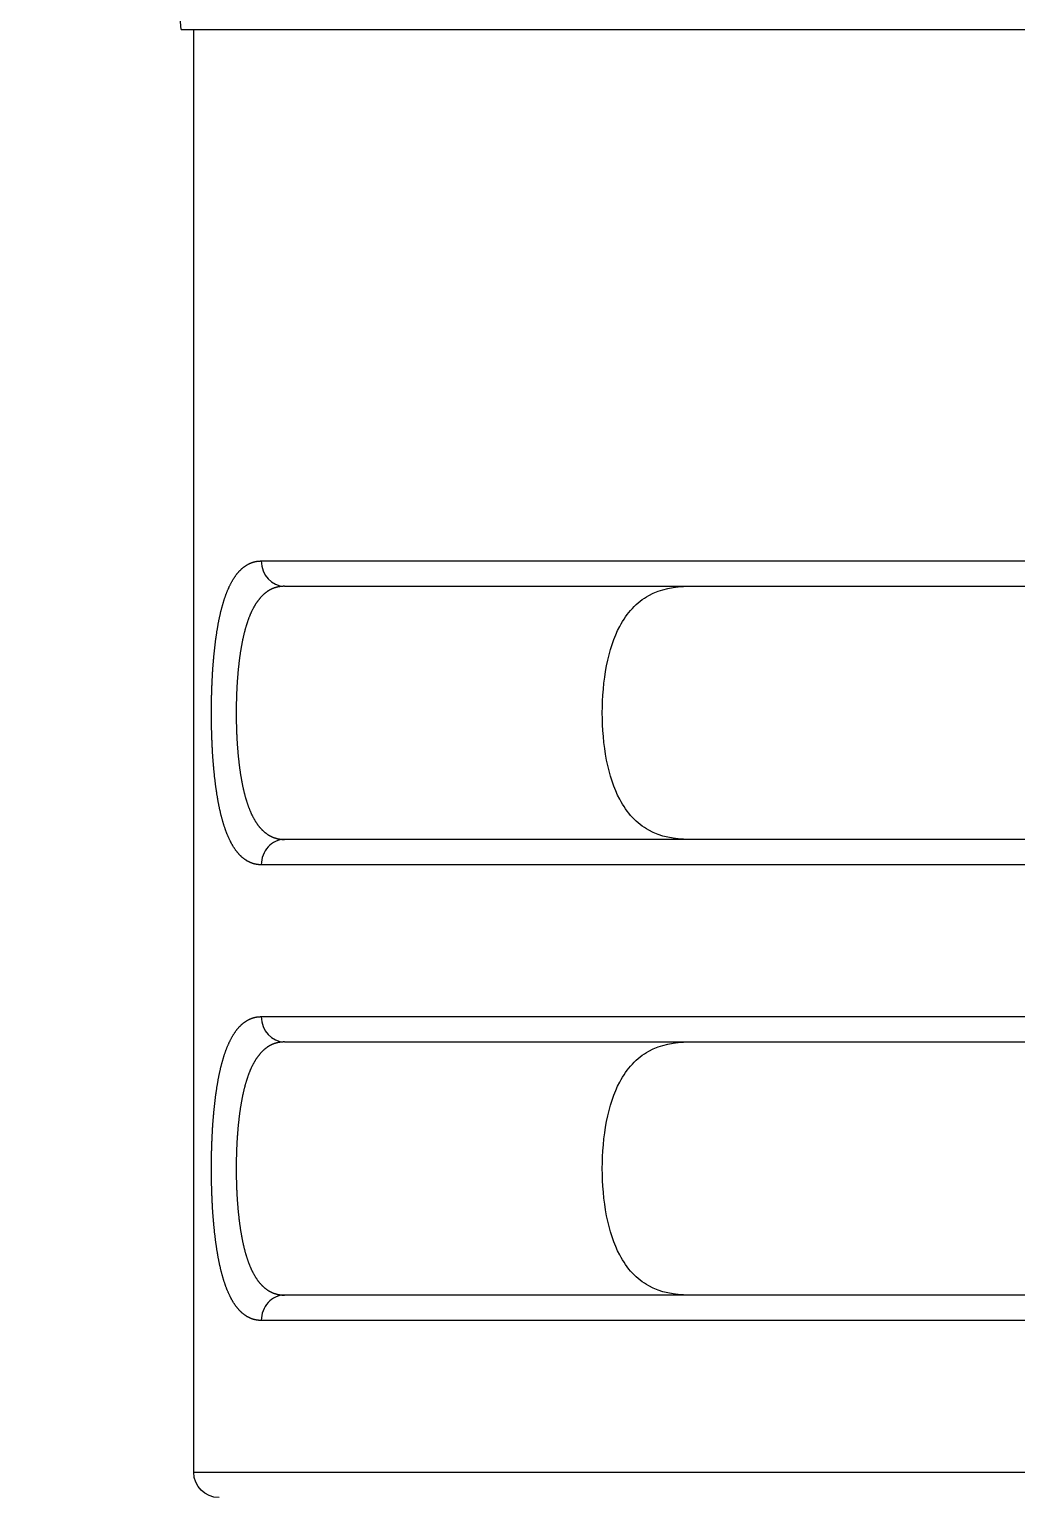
# Model space of a CAD drawing. Header units: millimetres. Extents: x 296 to 1136, y 93 to 687.
# Drawn here: x 985.47 to 989.37, y 467.13 to 472.93 of the extents above; entities that cross this region are included whole.
import ezdxf

# ---------------------------------------------------------------- set-up
doc = ezdxf.new("R2010")
doc.units = ezdxf.units.MM
doc.header["$LTSCALE"] = 0.75

msp = doc.modelspace()

# ---------------------------------------------------------------- linework, layer by layer
at = {"extrusion": (1, -2.22045e-16, -2.96747e-13)}
for p, q in [((986.1157, 467.2312), (986.1157, 472.9312)), ((986.3825, 470.8312), (992.3488, 470.8312)), ((986.4743, 470.7312), (992.2571, 470.7312)), ((992.2571, 469.7312), (986.4743, 469.7312)), ((992.3488, 469.6312), (986.3825, 469.6312)), ((986.3825, 469.0312), (992.3488, 469.0312)), ((986.4743, 468.9312), (992.2571, 468.9312)), ((992.2571, 467.9312), (986.4743, 467.9312)), ((992.3488, 467.8312), (986.3825, 467.8312)), ((986.1157, 467.2312), (992.6157, 467.2312))]:
    msp.add_line(p, q, dxfattribs=at)
at = {"extrusion": (-5.04871e-29, 2.22045e-16, -1)}
msp.add_arc((-986.2157, 467.2312), 0.1, 270, 0, dxfattribs=at)
for centre, start_param, end_param in [((986.4743, 470.8312), 4.712391, 6.283186), ((986.4743, 469.6312), 3.141593, 4.71239), ((986.4743, 469.0312), 4.712391, 6.283186), ((986.4743, 467.8312), 3.141593, 4.71239)]:
    msp.add_ellipse(centre, major_axis=(0, -0.1), ratio=0.917894, start_param=start_param, end_param=end_param)
for points in [[(986.0659, 472.9312), (985.8853, 475.2324), (985.6825, 477.532), (985.4666, 479.8303)], [(986.0659, 472.9312), (986.0659, 472.9312), (986.0821, 472.9312), (986.1146, 472.9312)], [(986.3825, 469.6312), (986.3815, 469.6312), (986.3794, 469.6312), (986.3763, 469.6313), (986.3732, 469.6315), (986.3701, 469.6318), (986.3671, 469.6322), (986.3641, 469.6326), (986.3611, 469.6332), (986.3581, 469.6338), (986.3552, 469.6345), (986.3523, 469.6353), (986.3494, 469.6361), (986.3466, 469.6371), (986.3437, 469.6381), (986.3409, 469.6392), (986.3382, 469.6403), (986.3354, 469.6416), (986.3327, 469.6429), (986.3301, 469.6443), (986.3274, 469.6458), (986.3248, 469.6473), (986.3222, 469.649), (986.3196, 469.6507), (986.3171, 469.6525), (986.3145, 469.6543), (986.3121, 469.6562), (986.3096, 469.6582), (986.3072, 469.6603), (986.3048, 469.6624), (986.3024, 469.6647), (986.3001, 469.6669), (986.2978, 469.6693), (986.2955, 469.6717), (986.2932, 469.6742), (986.291, 469.6767), (986.2888, 469.6794), (986.2866, 469.6821), (986.2845, 469.6848), (986.2823, 469.6877), (986.2803, 469.6906), (986.2782, 469.6935), (986.2761, 469.6966), (986.2741, 469.6997), (986.2721, 469.7028), (986.2702, 469.7061), (986.2682, 469.7094), (986.2663, 469.7127), (986.2645, 469.7161), (986.2626, 469.7196), (986.2608, 469.7232), (986.259, 469.7268), (986.2572, 469.7304), (986.2555, 469.7342), (986.2537, 469.7379), (986.252, 469.7418), (986.2504, 469.7457), (986.2487, 469.7496), (986.2471, 469.7536), (986.2455, 469.7577), (986.2439, 469.7619), (986.2424, 469.766), (986.2409, 469.7702), (986.2394, 469.7745), (986.2379, 469.7788), (986.2365, 469.7832), (986.2351, 469.7876), (986.2337, 469.7921), (986.2323, 469.7967), (986.2309, 469.8013), (986.2296, 469.8059), (986.2283, 469.8106), (986.227, 469.8154), (986.2258, 469.8202), (986.2245, 469.825), (986.2233, 469.8299), (986.2221, 469.8348), (986.2209, 469.8398), (986.2198, 469.8449), (986.2187, 469.85), (986.2176, 469.8551), (986.2165, 469.8603), (986.2154, 469.8655), (986.2144, 469.8708), (986.2133, 469.8761), (986.2123, 469.8814), (986.2114, 469.8868), (986.2104, 469.8922), (986.2095, 469.8977), (986.2085, 469.9032), (986.2076, 469.9087), (986.2068, 469.9143), (986.2059, 469.9199), (986.2051, 469.9255), (986.2043, 469.9312), (986.2035, 469.9369), (986.2027, 469.9427), (986.2019, 469.9484), (986.2012, 469.9542), (986.2005, 469.9601), (986.1997, 469.966), (986.1991, 469.9719), (986.1984, 469.9778), (986.1977, 469.9838), (986.1971, 469.9898), (986.1965, 469.9958), (986.1959, 470.0018), (986.1953, 470.0079), (986.1948, 470.014), (986.1942, 470.0201), (986.1937, 470.0263), (986.1932, 470.0325), (986.1927, 470.0387), (986.1922, 470.0449), (986.1918, 470.0511), (986.1913, 470.0574), (986.1909, 470.0637), (986.1905, 470.07), (986.1901, 470.0763), (986.1898, 470.0826), (986.1894, 470.089), (986.1891, 470.0953), (986.1887, 470.1017), (986.1884, 470.1081), (986.1881, 470.1145), (986.1879, 470.1209), (986.1876, 470.1273), (986.1874, 470.1338), (986.1871, 470.1402), (986.1869, 470.1467), (986.1867, 470.1532), (986.1866, 470.1597), (986.1864, 470.1662), (986.1863, 470.1727), (986.1861, 470.1792), (986.186, 470.1857), (986.1859, 470.1922), (986.1858, 470.1988), (986.1858, 470.2053), (986.1857, 470.2118), (986.1857, 470.2183), (986.1856, 470.2248), (986.1856, 470.2314), (986.1856, 470.2379), (986.1857, 470.2445), (986.1857, 470.251), (986.1858, 470.2576), (986.1858, 470.2641), (986.1859, 470.2706), (986.186, 470.2771), (986.1861, 470.2836), (986.1863, 470.2902), (986.1864, 470.2967), (986.1866, 470.3031), (986.1868, 470.3095), (986.1869, 470.3159), (986.1872, 470.3222), (986.1874, 470.3286), (986.1876, 470.3351), (986.1879, 470.3415), (986.1882, 470.3479), (986.1884, 470.3543), (986.1887, 470.3606), (986.1891, 470.367), (986.1894, 470.3734), (986.1898, 470.3797), (986.1901, 470.3861), (986.1905, 470.3924), (986.1909, 470.3987), (986.1913, 470.405), (986.1918, 470.4113), (986.1922, 470.4175), (986.1927, 470.4238), (986.1932, 470.43), (986.1937, 470.4361), (986.1942, 470.4423), (986.1948, 470.4484), (986.1953, 470.4545), (986.1959, 470.4606), (986.1965, 470.4666), (986.1971, 470.4726), (986.1978, 470.4786), (986.1984, 470.4846), (986.1991, 470.4905), (986.1998, 470.4964), (986.2005, 470.5023), (986.2012, 470.5081), (986.2019, 470.5139), (986.2027, 470.5197), (986.2035, 470.5254), (986.2043, 470.5311), (986.2051, 470.5368), (986.2059, 470.5424), (986.2068, 470.5481), (986.2076, 470.5536), (986.2085, 470.5592), (986.2095, 470.5647), (986.2104, 470.5701), (986.2114, 470.5755), (986.2123, 470.5809), (986.2133, 470.5863), (986.2144, 470.5916), (986.2154, 470.5968), (986.2165, 470.6021), (986.2176, 470.6072), (986.2187, 470.6123), (986.2198, 470.6174), (986.2209, 470.6224), (986.2221, 470.6274), (986.2233, 470.6324), (986.2245, 470.6373), (986.2257, 470.6421), (986.227, 470.6469), (986.2283, 470.6516), (986.2296, 470.6562), (986.2309, 470.6609), (986.2322, 470.6654), (986.2336, 470.67), (986.235, 470.6745), (986.2364, 470.6789), (986.2379, 470.6833), (986.2393, 470.6877), (986.2408, 470.692), (986.2424, 470.6962), (986.2439, 470.7004), (986.2455, 470.7045), (986.2471, 470.7086), (986.2487, 470.7126), (986.2503, 470.7166), (986.252, 470.7205), (986.2537, 470.7243), (986.2554, 470.7281), (986.2572, 470.7318), (986.259, 470.7355), (986.2608, 470.7391), (986.2626, 470.7426), (986.2644, 470.7461), (986.2663, 470.7495), (986.2682, 470.7529), (986.2701, 470.7562), (986.2721, 470.7594), (986.2741, 470.7626), (986.2761, 470.7657), (986.2781, 470.7687), (986.2802, 470.7717), (986.2823, 470.7746), (986.2844, 470.7774), (986.2866, 470.7802), (986.2888, 470.7829), (986.291, 470.7855), (986.2932, 470.7881), (986.2955, 470.7906), (986.2977, 470.793), (986.3001, 470.7954), (986.3024, 470.7977), (986.3048, 470.7999), (986.3072, 470.802), (986.3096, 470.8041), (986.3121, 470.8061), (986.3146, 470.808), (986.3171, 470.8099), (986.3196, 470.8117), (986.3222, 470.8134), (986.3248, 470.815), (986.3274, 470.8166), (986.3301, 470.818), (986.3328, 470.8194), (986.3355, 470.8208), (986.3382, 470.822), (986.341, 470.8232), (986.3438, 470.8243), (986.3466, 470.8253), (986.3494, 470.8262), (986.3523, 470.8271), (986.3552, 470.8278), (986.3581, 470.8285), (986.3611, 470.8292), (986.3641, 470.8297), (986.3671, 470.8301), (986.3701, 470.8305), (986.3732, 470.8308), (986.3763, 470.831), (986.3794, 470.8311), (986.3815, 470.8312), (986.3825, 470.8312)], [(986.3825, 467.8312), (986.3815, 467.8312), (986.3794, 467.8312), (986.3763, 467.8313), (986.3732, 467.8315), (986.3701, 467.8318), (986.3671, 467.8322), (986.3641, 467.8326), (986.3611, 467.8332), (986.3581, 467.8338), (986.3552, 467.8345), (986.3523, 467.8353), (986.3494, 467.8361), (986.3466, 467.8371), (986.3437, 467.8381), (986.3409, 467.8392), (986.3382, 467.8403), (986.3354, 467.8416), (986.3327, 467.8429), (986.3301, 467.8443), (986.3274, 467.8458), (986.3248, 467.8473), (986.3222, 467.849), (986.3196, 467.8507), (986.3171, 467.8525), (986.3145, 467.8543), (986.3121, 467.8562), (986.3096, 467.8582), (986.3072, 467.8603), (986.3048, 467.8624), (986.3024, 467.8647), (986.3001, 467.8669), (986.2978, 467.8693), (986.2955, 467.8717), (986.2932, 467.8742), (986.291, 467.8767), (986.2888, 467.8794), (986.2866, 467.8821), (986.2845, 467.8848), (986.2823, 467.8877), (986.2803, 467.8906), (986.2782, 467.8935), (986.2761, 467.8966), (986.2741, 467.8997), (986.2721, 467.9028), (986.2702, 467.9061), (986.2682, 467.9094), (986.2663, 467.9127), (986.2645, 467.9161), (986.2626, 467.9196), (986.2608, 467.9232), (986.259, 467.9268), (986.2572, 467.9304), (986.2555, 467.9342), (986.2537, 467.9379), (986.252, 467.9418), (986.2504, 467.9457), (986.2487, 467.9496), (986.2471, 467.9536), (986.2455, 467.9577), (986.2439, 467.9619), (986.2424, 467.966), (986.2409, 467.9702), (986.2394, 467.9745), (986.2379, 467.9788), (986.2365, 467.9832), (986.2351, 467.9876), (986.2337, 467.9921), (986.2323, 467.9967), (986.2309, 468.0013), (986.2296, 468.0059), (986.2283, 468.0106), (986.227, 468.0154), (986.2258, 468.0202), (986.2245, 468.025), (986.2233, 468.0299), (986.2221, 468.0348), (986.2209, 468.0398), (986.2198, 468.0449), (986.2187, 468.05), (986.2176, 468.0551), (986.2165, 468.0603), (986.2154, 468.0655), (986.2144, 468.0708), (986.2133, 468.0761), (986.2123, 468.0814), (986.2114, 468.0868), (986.2104, 468.0922), (986.2095, 468.0977), (986.2085, 468.1032), (986.2076, 468.1087), (986.2068, 468.1143), (986.2059, 468.1199), (986.2051, 468.1255), (986.2043, 468.1312), (986.2035, 468.1369), (986.2027, 468.1427), (986.2019, 468.1484), (986.2012, 468.1542), (986.2005, 468.1601), (986.1997, 468.166), (986.1991, 468.1719), (986.1984, 468.1778), (986.1977, 468.1838), (986.1971, 468.1898), (986.1965, 468.1958), (986.1959, 468.2018), (986.1953, 468.2079), (986.1948, 468.214), (986.1942, 468.2201), (986.1937, 468.2263), (986.1932, 468.2325), (986.1927, 468.2387), (986.1922, 468.2449), (986.1918, 468.2511), (986.1913, 468.2574), (986.1909, 468.2637), (986.1905, 468.27), (986.1901, 468.2763), (986.1898, 468.2826), (986.1894, 468.289), (986.1891, 468.2953), (986.1887, 468.3017), (986.1884, 468.3081), (986.1881, 468.3145), (986.1879, 468.3209), (986.1876, 468.3273), (986.1874, 468.3338), (986.1871, 468.3402), (986.1869, 468.3467), (986.1867, 468.3532), (986.1866, 468.3597), (986.1864, 468.3662), (986.1863, 468.3727), (986.1861, 468.3792), (986.186, 468.3857), (986.1859, 468.3922), (986.1858, 468.3988), (986.1858, 468.4053), (986.1857, 468.4118), (986.1857, 468.4183), (986.1856, 468.4248), (986.1856, 468.4314), (986.1856, 468.4379), (986.1857, 468.4445), (986.1857, 468.451), (986.1858, 468.4576), (986.1858, 468.4641), (986.1859, 468.4706), (986.186, 468.4771), (986.1861, 468.4836), (986.1863, 468.4902), (986.1864, 468.4967), (986.1866, 468.5031), (986.1868, 468.5095), (986.1869, 468.5159), (986.1872, 468.5222), (986.1874, 468.5286), (986.1876, 468.5351), (986.1879, 468.5415), (986.1882, 468.5479), (986.1884, 468.5543), (986.1887, 468.5606), (986.1891, 468.567), (986.1894, 468.5734), (986.1898, 468.5797), (986.1901, 468.5861), (986.1905, 468.5924), (986.1909, 468.5987), (986.1913, 468.605), (986.1918, 468.6113), (986.1922, 468.6175), (986.1927, 468.6238), (986.1932, 468.63), (986.1937, 468.6361), (986.1942, 468.6423), (986.1948, 468.6484), (986.1953, 468.6545), (986.1959, 468.6606), (986.1965, 468.6666), (986.1971, 468.6726), (986.1978, 468.6786), (986.1984, 468.6846), (986.1991, 468.6905), (986.1998, 468.6964), (986.2005, 468.7023), (986.2012, 468.7081), (986.2019, 468.7139), (986.2027, 468.7197), (986.2035, 468.7254), (986.2043, 468.7311), (986.2051, 468.7368), (986.2059, 468.7424), (986.2068, 468.7481), (986.2076, 468.7536), (986.2085, 468.7592), (986.2095, 468.7647), (986.2104, 468.7701), (986.2114, 468.7755), (986.2123, 468.7809), (986.2133, 468.7863), (986.2144, 468.7916), (986.2154, 468.7968), (986.2165, 468.8021), (986.2176, 468.8072), (986.2187, 468.8123), (986.2198, 468.8174), (986.2209, 468.8224), (986.2221, 468.8274), (986.2233, 468.8324), (986.2245, 468.8373), (986.2257, 468.8421), (986.227, 468.8469), (986.2283, 468.8516), (986.2296, 468.8562), (986.2309, 468.8609), (986.2322, 468.8654), (986.2336, 468.87), (986.235, 468.8745), (986.2364, 468.8789), (986.2379, 468.8833), (986.2393, 468.8877), (986.2408, 468.892), (986.2424, 468.8962), (986.2439, 468.9004), (986.2455, 468.9045), (986.2471, 468.9086), (986.2487, 468.9126), (986.2503, 468.9166), (986.252, 468.9205), (986.2537, 468.9243), (986.2554, 468.9281), (986.2572, 468.9318), (986.259, 468.9355), (986.2608, 468.9391), (986.2626, 468.9426), (986.2644, 468.9461), (986.2663, 468.9495), (986.2682, 468.9529), (986.2701, 468.9562), (986.2721, 468.9594), (986.2741, 468.9626), (986.2761, 468.9657), (986.2781, 468.9687), (986.2802, 468.9717), (986.2823, 468.9746), (986.2844, 468.9774), (986.2866, 468.9802), (986.2888, 468.9829), (986.291, 468.9855), (986.2932, 468.9881), (986.2955, 468.9906), (986.2977, 468.993), (986.3001, 468.9954), (986.3024, 468.9977), (986.3048, 468.9999), (986.3072, 469.002), (986.3096, 469.0041), (986.3121, 469.0061), (986.3146, 469.008), (986.3171, 469.0099), (986.3196, 469.0117), (986.3222, 469.0134), (986.3248, 469.015), (986.3274, 469.0166), (986.3301, 469.018), (986.3328, 469.0194), (986.3355, 469.0208), (986.3382, 469.022), (986.341, 469.0232), (986.3438, 469.0243), (986.3466, 469.0253), (986.3494, 469.0262), (986.3523, 469.0271), (986.3552, 469.0278), (986.3581, 469.0285), (986.3611, 469.0292), (986.3641, 469.0297), (986.3671, 469.0301), (986.3701, 469.0305), (986.3732, 469.0308), (986.3763, 469.031), (986.3794, 469.0311), (986.3815, 469.0312), (986.3825, 469.0312)]]:
    msp.add_open_spline(points, degree=3)
for points, knots in [([(986.1146, 472.9312), (986.1829, 472.9312), (986.3228, 472.9312), (986.7447, 472.9312), (987.0193, 472.9312), (987.6794, 472.9312), (988.0764, 472.9312), (988.8977, 472.9312), (989.3345, 472.9312), (990.1864, 472.9312), (990.5973, 472.9312), (991.3552, 472.9312), (991.6782, 472.9312), (992.2234, 472.9312), (992.4093, 472.9312), (992.5947, 472.9312), (992.6419, 472.9312), (992.6632, 472.9312), (992.6655, 472.9312), (992.6655, 472.9312)], [0.000001, 0.000001, 0.000001, 0.000001, 0.119331, 0.119331, 0.248839, 0.248839, 0.42052, 0.42052, 0.644274, 0.644274, 0.938577, 0.938577, 1.330761, 1.330761, 1.861701, 1.861701, 2.245078, 2.245078, 2.34975, 2.34975, 2.34975, 2.34975]), ([(986.4743, 470.7312), (986.4733, 470.7312), (986.4712, 470.7311), (986.468, 470.731), (986.4649, 470.7308), (986.4618, 470.7306), (986.4588, 470.7302), (986.4558, 470.7298), (986.4528, 470.7294), (986.4498, 470.7288), (986.4469, 470.7282), (986.444, 470.7275), (986.4411, 470.7267), (986.4382, 470.7259), (986.4354, 470.725), (986.4326, 470.724), (986.4299, 470.723), (986.4271, 470.7218), (986.4244, 470.7207), (986.4218, 470.7194), (986.4191, 470.7181), (986.4165, 470.7167), (986.4139, 470.7153), (986.4114, 470.7137), (986.4088, 470.7122), (986.4064, 470.7105), (986.4039, 470.7088), (986.4015, 470.707), (986.3991, 470.7052), (986.3967, 470.7033), (986.3943, 470.7013), (986.392, 470.6993), (986.3897, 470.6972), (986.3875, 470.695), (986.3852, 470.6928), (986.383, 470.6905), (986.3809, 470.6882), (986.3787, 470.6858), (986.3766, 470.6833), (986.3745, 470.6808), (986.3725, 470.6783), (986.3704, 470.6756), (986.3684, 470.6729), (986.3664, 470.6702), (986.3645, 470.6674), (986.3626, 470.6645), (986.3607, 470.6616), (986.3588, 470.6586), (986.357, 470.6556), (986.3552, 470.6525), (986.3534, 470.6494), (986.3516, 470.6462), (986.3499, 470.643), (986.3482, 470.6397), (986.3465, 470.6363), (986.3449, 470.6329), (986.3432, 470.6294), (986.3416, 470.6259), (986.34, 470.6224), (986.3385, 470.6188), (986.337, 470.6151), (986.3355, 470.6114), (986.334, 470.6076), (986.3325, 470.6038), (986.3311, 470.6), (986.3297, 470.5961), (986.3283, 470.5921), (986.327, 470.5881), (986.3256, 470.5841), (986.3243, 470.58), (986.323, 470.5758), (986.3218, 470.5717), (986.3205, 470.5674), (986.3193, 470.5632), (986.3181, 470.5588), (986.317, 470.5545), (986.3158, 470.5501), (986.3147, 470.5456), (986.3136, 470.5412), (986.3125, 470.5366), (986.3114, 470.5321), (986.3104, 470.5275), (986.3094, 470.5228), (986.3084, 470.5181), (986.3074, 470.5134), (986.3065, 470.5086), (986.3056, 470.5038), (986.3046, 470.499), (986.3038, 470.4941), (986.3029, 470.4892), (986.302, 470.4843), (986.3012, 470.4793), (986.3004, 470.4743), (986.2996, 470.4692), (986.2989, 470.4641), (986.2981, 470.459), (986.2974, 470.4539), (986.2967, 470.4487), (986.296, 470.4435), (986.2953, 470.4383), (986.2947, 470.4331), (986.2941, 470.4278), (986.2935, 470.4225), (986.2929, 470.4171), (986.2923, 470.4118), (986.2917, 470.4064), (986.2912, 470.401), (986.2907, 470.3955), (986.2902, 470.3901), (986.2897, 470.3846), (986.2893, 470.3791), (986.2888, 470.3736), (986.2884, 470.368), (986.288, 470.3625), (986.2876, 470.3569), (986.2872, 470.3513), (986.2869, 470.3457), (986.2866, 470.34), (986.2862, 470.3344), (986.2859, 470.3287), (986.2857, 470.3231), (986.2854, 470.3174), (986.2851, 470.3117), (986.2849, 470.306), (986.2847, 470.3003), (986.2845, 470.2946), (986.2843, 470.2888), (986.2842, 470.2831), (986.284, 470.2773), (986.2839, 470.2716), (986.2838, 470.2658), (986.2837, 470.2601), (986.2836, 470.2543), (986.2836, 470.2485), (986.2835, 470.2427), (986.2835, 470.2369), (986.2835, 470.2311), (986.2835, 470.2254), (986.2835, 470.2196), (986.2836, 470.2138), (986.2836, 470.208), (986.2837, 470.2023), (986.2838, 470.1965), (986.2839, 470.1907), (986.284, 470.185), (986.2842, 470.1792), (986.2843, 470.1735), (986.2845, 470.1677), (986.2847, 470.162), (986.2849, 470.1563), (986.2851, 470.1506), (986.2854, 470.1449), (986.2857, 470.1392), (986.2859, 470.1335), (986.2862, 470.1279), (986.2866, 470.1222), (986.2869, 470.1166), (986.2872, 470.111), (986.2876, 470.1054), (986.288, 470.0998), (986.2884, 470.0942), (986.2888, 470.0887), (986.2893, 470.0832), (986.2897, 470.0777), (986.2902, 470.0722), (986.2907, 470.0667), (986.2912, 470.0613), (986.2918, 470.0559), (986.2923, 470.0505), (986.2929, 470.0451), (986.2935, 470.0398), (986.2941, 470.0345), (986.2947, 470.0292), (986.2954, 470.0239), (986.296, 470.0187), (986.2967, 470.0135), (986.2974, 470.0083), (986.2981, 470.0032), (986.2989, 469.9981), (986.2996, 469.993), (986.3004, 469.988), (986.3012, 469.983), (986.3021, 469.978), (986.3029, 469.9731), (986.3038, 469.9681), (986.3047, 469.9633), (986.3056, 469.9584), (986.3065, 469.9536), (986.3074, 469.9489), (986.3084, 469.9441), (986.3094, 469.9395), (986.3104, 469.9348), (986.3115, 469.9302), (986.3125, 469.9256), (986.3136, 469.9211), (986.3147, 469.9166), (986.3158, 469.9122), (986.317, 469.9078), (986.3181, 469.9034), (986.3193, 469.8991), (986.3206, 469.8948), (986.3218, 469.8906), (986.3231, 469.8864), (986.3243, 469.8823), (986.3256, 469.8782), (986.327, 469.8742), (986.3283, 469.8702), (986.3297, 469.8662), (986.3311, 469.8623), (986.3326, 469.8584), (986.334, 469.8546), (986.3355, 469.8509), (986.337, 469.8472), (986.3385, 469.8435), (986.3401, 469.8399), (986.3416, 469.8364), (986.3432, 469.8329), (986.3449, 469.8294), (986.3465, 469.826), (986.3482, 469.8226), (986.3499, 469.8193), (986.3516, 469.8161), (986.3534, 469.8129), (986.3552, 469.8098), (986.357, 469.8067), (986.3588, 469.8037), (986.3607, 469.8007), (986.3626, 469.7978), (986.3645, 469.7949), (986.3665, 469.7921), (986.3684, 469.7894), (986.3705, 469.7867), (986.3725, 469.784), (986.3745, 469.7815), (986.3766, 469.7789), (986.3787, 469.7765), (986.3809, 469.7741), (986.3831, 469.7718), (986.3853, 469.7695), (986.3875, 469.7673), (986.3897, 469.7651), (986.392, 469.763), (986.3943, 469.761), (986.3967, 469.7591), (986.399, 469.7572), (986.4015, 469.7553), (986.4039, 469.7535), (986.4064, 469.7518), (986.4088, 469.7502), (986.4114, 469.7486), (986.4139, 469.7471), (986.4165, 469.7456), (986.4191, 469.7442), (986.4218, 469.7429), (986.4244, 469.7417), (986.4271, 469.7405), (986.4299, 469.7394), (986.4326, 469.7383), (986.4354, 469.7374), (986.4382, 469.7364), (986.4411, 469.7356), (986.4439, 469.7348), (986.4469, 469.7341), (986.4498, 469.7335), (986.4528, 469.733), (986.4558, 469.7325), (986.4588, 469.7321), (986.4618, 469.7317), (986.4649, 469.7315), (986.468, 469.7313), (986.4712, 469.7312), (986.4733, 469.7312), (986.4743, 469.7312)], [0, 0, 0, 0, 0.0037037, 0.0074074, 0.0111111, 0.0148148, 0.0185185, 0.0222222, 0.0259259, 0.0296296, 0.0333333, 0.037037, 0.0407407, 0.0444444, 0.0481481, 0.0518519, 0.0555556, 0.0592593, 0.062963, 0.0666667, 0.0703704, 0.0740741, 0.0777778, 0.0814815, 0.0851852, 0.0888889, 0.0925926, 0.0962963, 0.1, 0.1037037, 0.1074074, 0.1111111, 0.1148148, 0.1185185, 0.1222222, 0.1259259, 0.1296296, 0.1333333, 0.137037, 0.1407407, 0.1444444, 0.1481481, 0.1518519, 0.1555556, 0.1592593, 0.162963, 0.1666667, 0.1703704, 0.1740741, 0.1777778, 0.1814815, 0.1851852, 0.1888889, 0.1925926, 0.1962963, 0.2, 0.2037037, 0.2074074, 0.2111111, 0.2148148, 0.2185185, 0.2222222, 0.2259259, 0.2296296, 0.2333333, 0.237037, 0.2407407, 0.2444444, 0.2481481, 0.2518519, 0.2555556, 0.2592593, 0.262963, 0.2666667, 0.2703704, 0.2740741, 0.2777778, 0.2814815, 0.2851852, 0.2888889, 0.2925926, 0.2962963, 0.3, 0.3037037, 0.3074074, 0.3111111, 0.3148148, 0.3185185, 0.3222222, 0.3259259, 0.3296296, 0.3333333, 0.337037, 0.3407407, 0.3444444, 0.3481481, 0.3518519, 0.3555556, 0.3592593, 0.362963, 0.3666667, 0.3703704, 0.3740741, 0.3777778, 0.3814815, 0.3851852, 0.3888889, 0.3925926, 0.3962963, 0.4, 0.4037037, 0.4074074, 0.4111111, 0.4148148, 0.4185185, 0.4222222, 0.4259259, 0.4296296, 0.4333333, 0.437037, 0.4407407, 0.4444444, 0.4481481, 0.4518519, 0.4555556, 0.4592593, 0.462963, 0.4666667, 0.4703704, 0.4740741, 0.4777778, 0.4814815, 0.4851852, 0.4888889, 0.4925926, 0.4962963, 0.5, 0.5037037, 0.5074074, 0.5111111, 0.5148148, 0.5185185, 0.5222222, 0.5259259, 0.5296296, 0.5333333, 0.537037, 0.5407407, 0.5444444, 0.5481481, 0.5518519, 0.5555556, 0.5592593, 0.562963, 0.5666667, 0.5703704, 0.5740741, 0.5777778, 0.5814815, 0.5851852, 0.5888889, 0.5925926, 0.5962963, 0.6, 0.6037037, 0.6074074, 0.6111111, 0.6148148, 0.6185185, 0.6222222, 0.6259259, 0.6296296, 0.6333333, 0.637037, 0.6407407, 0.6444444, 0.6481481, 0.6518519, 0.6555556, 0.6592593, 0.662963, 0.6666667, 0.6703704, 0.6740741, 0.6777778, 0.6814815, 0.6851852, 0.6888889, 0.6925926, 0.6962963, 0.7, 0.7037037, 0.7074074, 0.7111111, 0.7148148, 0.7185185, 0.7222222, 0.7259259, 0.7296296, 0.7333333, 0.737037, 0.7407407, 0.7444444, 0.7481481, 0.7518519, 0.7555556, 0.7592593, 0.762963, 0.7666667, 0.7703704, 0.7740741, 0.7777778, 0.7814815, 0.7851852, 0.7888889, 0.7925926, 0.7962963, 0.8, 0.8037037, 0.8074074, 0.8111111, 0.8148148, 0.8185185, 0.8222222, 0.8259259, 0.8296296, 0.8333333, 0.837037, 0.8407407, 0.8444444, 0.8481481, 0.8518519, 0.8555556, 0.8592593, 0.862963, 0.8666667, 0.8703704, 0.8740741, 0.8777778, 0.8814815, 0.8851852, 0.8888889, 0.8925926, 0.8962963, 0.9, 0.9037037, 0.9074074, 0.9111111, 0.9148148, 0.9185185, 0.9222222, 0.9259259, 0.9296296, 0.9333333, 0.937037, 0.9407407, 0.9444444, 0.9481481, 0.9518519, 0.9555556, 0.9592593, 0.962963, 0.9666667, 0.9703704, 0.9740741, 0.9777778, 0.9814815, 0.9851852, 0.9888889, 0.9925926, 0.9962963, 1, 1, 1, 1]), ([(988.0705, 469.7312), (988.0154, 469.7312), (987.9599, 469.7415), (987.8656, 469.7937), (987.8265, 469.8358), (987.7759, 469.9319), (987.7579, 469.9855), (987.7348, 470.1044), (987.7294, 470.1697), (987.7294, 470.2312), (987.7294, 470.2927), (987.7348, 470.3579), (987.7579, 470.4768), (987.7759, 470.5304), (987.8265, 470.6265), (987.8656, 470.6686), (987.9599, 470.7208), (988.0154, 470.7312), (988.0705, 470.7312)], [0.3110541, 0.3110541, 0.3110541, 0.3110541, 0.3348501, 0.3348501, 0.3586461, 0.3586461, 0.3770975, 0.3770975, 0.395549, 0.395549, 0.395549, 0.4140004, 0.4140004, 0.4324518, 0.4324518, 0.4562478, 0.4562478, 0.4800438, 0.4800438, 0.4800438, 0.4800438]), ([(986.4743, 468.9312), (986.4733, 468.9312), (986.4712, 468.9311), (986.468, 468.931), (986.4649, 468.9308), (986.4618, 468.9306), (986.4588, 468.9302), (986.4558, 468.9298), (986.4528, 468.9294), (986.4498, 468.9288), (986.4469, 468.9282), (986.444, 468.9275), (986.4411, 468.9267), (986.4382, 468.9259), (986.4354, 468.925), (986.4326, 468.924), (986.4299, 468.923), (986.4271, 468.9218), (986.4244, 468.9207), (986.4218, 468.9194), (986.4191, 468.9181), (986.4165, 468.9167), (986.4139, 468.9153), (986.4114, 468.9137), (986.4088, 468.9122), (986.4064, 468.9105), (986.4039, 468.9088), (986.4015, 468.907), (986.3991, 468.9052), (986.3967, 468.9033), (986.3943, 468.9013), (986.392, 468.8993), (986.3897, 468.8972), (986.3875, 468.895), (986.3852, 468.8928), (986.383, 468.8905), (986.3809, 468.8882), (986.3787, 468.8858), (986.3766, 468.8833), (986.3745, 468.8808), (986.3725, 468.8783), (986.3704, 468.8756), (986.3684, 468.8729), (986.3664, 468.8702), (986.3645, 468.8674), (986.3626, 468.8645), (986.3607, 468.8616), (986.3588, 468.8586), (986.357, 468.8556), (986.3552, 468.8525), (986.3534, 468.8494), (986.3516, 468.8462), (986.3499, 468.843), (986.3482, 468.8397), (986.3465, 468.8363), (986.3449, 468.8329), (986.3432, 468.8294), (986.3416, 468.8259), (986.34, 468.8224), (986.3385, 468.8188), (986.337, 468.8151), (986.3355, 468.8114), (986.334, 468.8076), (986.3325, 468.8038), (986.3311, 468.8), (986.3297, 468.7961), (986.3283, 468.7921), (986.327, 468.7881), (986.3256, 468.7841), (986.3243, 468.78), (986.323, 468.7758), (986.3218, 468.7717), (986.3205, 468.7674), (986.3193, 468.7632), (986.3181, 468.7588), (986.317, 468.7545), (986.3158, 468.7501), (986.3147, 468.7456), (986.3136, 468.7412), (986.3125, 468.7366), (986.3114, 468.7321), (986.3104, 468.7275), (986.3094, 468.7228), (986.3084, 468.7181), (986.3074, 468.7134), (986.3065, 468.7086), (986.3056, 468.7038), (986.3046, 468.699), (986.3038, 468.6941), (986.3029, 468.6892), (986.302, 468.6843), (986.3012, 468.6793), (986.3004, 468.6743), (986.2996, 468.6692), (986.2989, 468.6641), (986.2981, 468.659), (986.2974, 468.6539), (986.2967, 468.6487), (986.296, 468.6435), (986.2953, 468.6383), (986.2947, 468.6331), (986.2941, 468.6278), (986.2935, 468.6225), (986.2929, 468.6171), (986.2923, 468.6118), (986.2917, 468.6064), (986.2912, 468.601), (986.2907, 468.5955), (986.2902, 468.5901), (986.2897, 468.5846), (986.2893, 468.5791), (986.2888, 468.5736), (986.2884, 468.568), (986.288, 468.5625), (986.2876, 468.5569), (986.2872, 468.5513), (986.2869, 468.5457), (986.2866, 468.54), (986.2862, 468.5344), (986.2859, 468.5287), (986.2857, 468.5231), (986.2854, 468.5174), (986.2851, 468.5117), (986.2849, 468.506), (986.2847, 468.5003), (986.2845, 468.4946), (986.2843, 468.4888), (986.2842, 468.4831), (986.284, 468.4773), (986.2839, 468.4716), (986.2838, 468.4658), (986.2837, 468.4601), (986.2836, 468.4543), (986.2836, 468.4485), (986.2835, 468.4427), (986.2835, 468.4369), (986.2835, 468.4311), (986.2835, 468.4254), (986.2835, 468.4196), (986.2836, 468.4138), (986.2836, 468.408), (986.2837, 468.4023), (986.2838, 468.3965), (986.2839, 468.3907), (986.284, 468.385), (986.2842, 468.3792), (986.2843, 468.3735), (986.2845, 468.3677), (986.2847, 468.362), (986.2849, 468.3563), (986.2851, 468.3506), (986.2854, 468.3449), (986.2857, 468.3392), (986.2859, 468.3335), (986.2862, 468.3279), (986.2866, 468.3222), (986.2869, 468.3166), (986.2872, 468.311), (986.2876, 468.3054), (986.288, 468.2998), (986.2884, 468.2942), (986.2888, 468.2887), (986.2893, 468.2832), (986.2897, 468.2777), (986.2902, 468.2722), (986.2907, 468.2667), (986.2912, 468.2613), (986.2918, 468.2559), (986.2923, 468.2505), (986.2929, 468.2451), (986.2935, 468.2398), (986.2941, 468.2345), (986.2947, 468.2292), (986.2954, 468.2239), (986.296, 468.2187), (986.2967, 468.2135), (986.2974, 468.2083), (986.2981, 468.2032), (986.2989, 468.1981), (986.2996, 468.193), (986.3004, 468.188), (986.3012, 468.183), (986.3021, 468.178), (986.3029, 468.1731), (986.3038, 468.1681), (986.3047, 468.1633), (986.3056, 468.1584), (986.3065, 468.1536), (986.3074, 468.1489), (986.3084, 468.1441), (986.3094, 468.1395), (986.3104, 468.1348), (986.3115, 468.1302), (986.3125, 468.1256), (986.3136, 468.1211), (986.3147, 468.1166), (986.3158, 468.1122), (986.317, 468.1078), (986.3181, 468.1034), (986.3193, 468.0991), (986.3206, 468.0948), (986.3218, 468.0906), (986.3231, 468.0864), (986.3243, 468.0823), (986.3256, 468.0782), (986.327, 468.0742), (986.3283, 468.0702), (986.3297, 468.0662), (986.3311, 468.0623), (986.3326, 468.0584), (986.334, 468.0546), (986.3355, 468.0509), (986.337, 468.0472), (986.3385, 468.0435), (986.3401, 468.0399), (986.3416, 468.0364), (986.3432, 468.0329), (986.3449, 468.0294), (986.3465, 468.026), (986.3482, 468.0226), (986.3499, 468.0193), (986.3516, 468.0161), (986.3534, 468.0129), (986.3552, 468.0098), (986.357, 468.0067), (986.3588, 468.0037), (986.3607, 468.0007), (986.3626, 467.9978), (986.3645, 467.9949), (986.3665, 467.9921), (986.3684, 467.9894), (986.3705, 467.9867), (986.3725, 467.984), (986.3745, 467.9815), (986.3766, 467.9789), (986.3787, 467.9765), (986.3809, 467.9741), (986.3831, 467.9718), (986.3853, 467.9695), (986.3875, 467.9673), (986.3897, 467.9651), (986.392, 467.963), (986.3943, 467.961), (986.3967, 467.9591), (986.399, 467.9572), (986.4015, 467.9553), (986.4039, 467.9535), (986.4064, 467.9518), (986.4088, 467.9502), (986.4114, 467.9486), (986.4139, 467.9471), (986.4165, 467.9456), (986.4191, 467.9442), (986.4218, 467.9429), (986.4244, 467.9417), (986.4271, 467.9405), (986.4299, 467.9394), (986.4326, 467.9383), (986.4354, 467.9374), (986.4382, 467.9364), (986.4411, 467.9356), (986.4439, 467.9348), (986.4469, 467.9341), (986.4498, 467.9335), (986.4528, 467.933), (986.4558, 467.9325), (986.4588, 467.9321), (986.4618, 467.9317), (986.4649, 467.9315), (986.468, 467.9313), (986.4712, 467.9312), (986.4733, 467.9312), (986.4743, 467.9312)], [0, 0, 0, 0, 0.0037037, 0.0074074, 0.0111111, 0.0148148, 0.0185185, 0.0222222, 0.0259259, 0.0296296, 0.0333333, 0.037037, 0.0407407, 0.0444444, 0.0481481, 0.0518519, 0.0555556, 0.0592593, 0.062963, 0.0666667, 0.0703704, 0.0740741, 0.0777778, 0.0814815, 0.0851852, 0.0888889, 0.0925926, 0.0962963, 0.1, 0.1037037, 0.1074074, 0.1111111, 0.1148148, 0.1185185, 0.1222222, 0.1259259, 0.1296296, 0.1333333, 0.137037, 0.1407407, 0.1444444, 0.1481481, 0.1518519, 0.1555556, 0.1592593, 0.162963, 0.1666667, 0.1703704, 0.1740741, 0.1777778, 0.1814815, 0.1851852, 0.1888889, 0.1925926, 0.1962963, 0.2, 0.2037037, 0.2074074, 0.2111111, 0.2148148, 0.2185185, 0.2222222, 0.2259259, 0.2296296, 0.2333333, 0.237037, 0.2407407, 0.2444444, 0.2481481, 0.2518519, 0.2555556, 0.2592593, 0.262963, 0.2666667, 0.2703704, 0.2740741, 0.2777778, 0.2814815, 0.2851852, 0.2888889, 0.2925926, 0.2962963, 0.3, 0.3037037, 0.3074074, 0.3111111, 0.3148148, 0.3185185, 0.3222222, 0.3259259, 0.3296296, 0.3333333, 0.337037, 0.3407407, 0.3444444, 0.3481481, 0.3518519, 0.3555556, 0.3592593, 0.362963, 0.3666667, 0.3703704, 0.3740741, 0.3777778, 0.3814815, 0.3851852, 0.3888889, 0.3925926, 0.3962963, 0.4, 0.4037037, 0.4074074, 0.4111111, 0.4148148, 0.4185185, 0.4222222, 0.4259259, 0.4296296, 0.4333333, 0.437037, 0.4407407, 0.4444444, 0.4481481, 0.4518519, 0.4555556, 0.4592593, 0.462963, 0.4666667, 0.4703704, 0.4740741, 0.4777778, 0.4814815, 0.4851852, 0.4888889, 0.4925926, 0.4962963, 0.5, 0.5037037, 0.5074074, 0.5111111, 0.5148148, 0.5185185, 0.5222222, 0.5259259, 0.5296296, 0.5333333, 0.537037, 0.5407407, 0.5444444, 0.5481481, 0.5518519, 0.5555556, 0.5592593, 0.562963, 0.5666667, 0.5703704, 0.5740741, 0.5777778, 0.5814815, 0.5851852, 0.5888889, 0.5925926, 0.5962963, 0.6, 0.6037037, 0.6074074, 0.6111111, 0.6148148, 0.6185185, 0.6222222, 0.6259259, 0.6296296, 0.6333333, 0.637037, 0.6407407, 0.6444444, 0.6481481, 0.6518519, 0.6555556, 0.6592593, 0.662963, 0.6666667, 0.6703704, 0.6740741, 0.6777778, 0.6814815, 0.6851852, 0.6888889, 0.6925926, 0.6962963, 0.7, 0.7037037, 0.7074074, 0.7111111, 0.7148148, 0.7185185, 0.7222222, 0.7259259, 0.7296296, 0.7333333, 0.737037, 0.7407407, 0.7444444, 0.7481481, 0.7518519, 0.7555556, 0.7592593, 0.762963, 0.7666667, 0.7703704, 0.7740741, 0.7777778, 0.7814815, 0.7851852, 0.7888889, 0.7925926, 0.7962963, 0.8, 0.8037037, 0.8074074, 0.8111111, 0.8148148, 0.8185185, 0.8222222, 0.8259259, 0.8296296, 0.8333333, 0.837037, 0.8407407, 0.8444444, 0.8481481, 0.8518519, 0.8555556, 0.8592593, 0.862963, 0.8666667, 0.8703704, 0.8740741, 0.8777778, 0.8814815, 0.8851852, 0.8888889, 0.8925926, 0.8962963, 0.9, 0.9037037, 0.9074074, 0.9111111, 0.9148148, 0.9185185, 0.9222222, 0.9259259, 0.9296296, 0.9333333, 0.937037, 0.9407407, 0.9444444, 0.9481481, 0.9518519, 0.9555556, 0.9592593, 0.962963, 0.9666667, 0.9703704, 0.9740741, 0.9777778, 0.9814815, 0.9851852, 0.9888889, 0.9925926, 0.9962963, 1, 1, 1, 1]), ([(988.0705, 467.9312), (988.0154, 467.9312), (987.9599, 467.9415), (987.8656, 467.9937), (987.8265, 468.0358), (987.7759, 468.1319), (987.7579, 468.1855), (987.7348, 468.3044), (987.7294, 468.3697), (987.7294, 468.4312), (987.7294, 468.4927), (987.7348, 468.5579), (987.7579, 468.6768), (987.7759, 468.7304), (987.8265, 468.8265), (987.8656, 468.8686), (987.9599, 468.9208), (988.0154, 468.9312), (988.0705, 468.9312)], [0.3110541, 0.3110541, 0.3110541, 0.3110541, 0.3348501, 0.3348501, 0.3586461, 0.3586461, 0.3770975, 0.3770975, 0.395549, 0.395549, 0.395549, 0.4140004, 0.4140004, 0.4324518, 0.4324518, 0.4562478, 0.4562478, 0.4800438, 0.4800438, 0.4800438, 0.4800438])]:
    msp.add_open_spline(points, degree=3, knots=knots)

doc.saveas('drawing.dxf')
